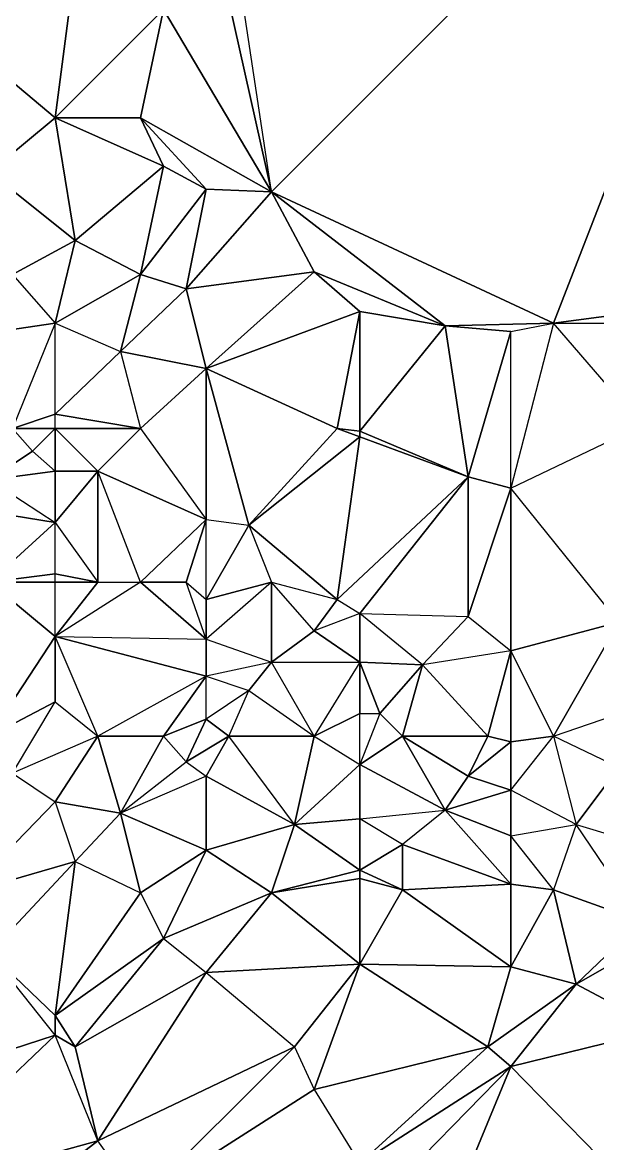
# Model space of a CAD drawing. Header units: metres. Extents: x 121.06818 to 121.07159, y 3.17836 to 3.18313.
# Drawn here: x 121.0701105 to 121.0703125, y 3.17925 to 3.1796435 of the extents above; entities that cross this region are included whole.
import ezdxf

# ---------------------------------------------------------------- set-up
doc = ezdxf.new("R2010")
doc.units = ezdxf.units.M

msp = doc.modelspace()

# ---------------------------------------------------------------- linework, layer by layer
at = {"layer": 'DELAUNEY3874', "color": 252}
msp.add_3dface([(121.070068, 3.179198, 0.01026), (121.070152, 3.17923, 0.01027), (121.070137, 3.179251, 0.01027)], dxfattribs=at)
at = {"layer": 'DELAUNEY3922', "color": 252}
msp.add_3dface([(121.070236, 3.17923, 0.01028), (121.070251, 3.179202, 0.01028), (121.070282, 3.179277, 0.01029)], dxfattribs=at)
at = {"layer": 'DELAUNEY3950', "color": 252}
msp.add_3dface([(121.070061, 3.17923, 0.01026), (121.070068, 3.179198, 0.01026), (121.070137, 3.179251, 0.01027)], dxfattribs=at)
at = {"layer": 'DELAUNEY4010', "color": 252}
msp.add_3dface([(121.070152, 3.17923, 0.01027), (121.070137, 3.179251, 0.01027), (121.070206, 3.179284, 0.01028)], dxfattribs=at)
at = {"layer": 'DELAUNEY4032', "color": 252}
msp.add_3dface([(121.070229, 3.179243, 0.01028), (121.070236, 3.17923, 0.01028), (121.070282, 3.179277, 0.01029)], dxfattribs=at)
at = {"layer": 'DELAUNEY4070', "color": 252}
msp.add_3dface([(121.070061, 3.17923, 0.01026), (121.070137, 3.179251, 0.01027), (121.070122, 3.179288, 0.01027)], dxfattribs=at)
at = {"layer": 'DELAUNEY4071', "color": 252}
msp.add_3dface([(121.070229, 3.179243, 0.01028), (121.070152, 3.17923, 0.01027), (121.070213, 3.179269, 0.01028)], dxfattribs=at)
at = {"layer": 'DELAUNEY4088', "color": 252}
msp.add_3dface([(121.070251, 3.179202, 0.01028), (121.070328, 3.17923, 0.01029), (121.070282, 3.179277, 0.01029)], dxfattribs=at)
at = {"layer": 'DELAUNEY4133', "color": 252}
msp.add_3dface([(121.070045, 3.179263, 0.01026), (121.070061, 3.17923, 0.01026), (121.070122, 3.179288, 0.01027)], dxfattribs=at)
at = {"layer": 'DELAUNEY4134', "color": 252}
msp.add_3dface([(121.070282, 3.179277, 0.01029), (121.070328, 3.17923, 0.01029), (121.070335, 3.17929, 0.0103)], dxfattribs=at)
at = {"layer": 'DELAUNEY4158', "color": 252}
msp.add_3dface([(121.070213, 3.179269, 0.01028), (121.070152, 3.17923, 0.01027), (121.070206, 3.179284, 0.01028)], dxfattribs=at)
at = {"layer": 'DELAUNEY4159', "color": 252}
msp.add_3dface([(121.070213, 3.179269, 0.01028), (121.070229, 3.179243, 0.01028), (121.070274, 3.179284, 0.01029)], dxfattribs=at)
at = {"layer": 'DELAUNEY4233', "color": 252}
msp.add_3dface([(121.070229, 3.179243, 0.01028), (121.070282, 3.179277, 0.01029), (121.070274, 3.179284, 0.01029)], dxfattribs=at)
at = {"layer": 'DELAUNEY4253', "color": 252}
msp.add_3dface([(121.070137, 3.179251, 0.01027), (121.070122, 3.179288, 0.01027), (121.070129, 3.179284, 0.01027)], dxfattribs=at)
at = {"layer": 'DELAUNEY4282', "color": 252}
msp.add_3dface([(121.070206, 3.179284, 0.01028), (121.070213, 3.179269, 0.01028), (121.070229, 3.179313, 0.01029)], dxfattribs=at)
at = {"layer": 'DELAUNEY4283', "color": 252}
msp.add_3dface([(121.070274, 3.179284, 0.01029), (121.070282, 3.179277, 0.01029), (121.070305, 3.179306, 0.0103)], dxfattribs=at)
at = {"layer": 'DELAUNEY4297', "color": 252}
msp.add_3dface([(121.070137, 3.179251, 0.01027), (121.070129, 3.179284, 0.01027), (121.070175, 3.17931, 0.01028)], dxfattribs=at)
at = {"layer": 'DELAUNEY4298', "color": 252}
msp.add_3dface([(121.070206, 3.179284, 0.01028), (121.070137, 3.179251, 0.01027), (121.070175, 3.17931, 0.01028)], dxfattribs=at)
at = {"layer": 'DELAUNEY4299', "color": 252}
msp.add_3dface([(121.070282, 3.179277, 0.01029), (121.070335, 3.17929, 0.0103), (121.070305, 3.179306, 0.0103)], dxfattribs=at)
at = {"layer": 'DELAUNEY4316', "color": 252}
msp.add_3dface([(121.070045, 3.179263, 0.01026), (121.070122, 3.179288, 0.01027), (121.070099, 3.179317, 0.01027)], dxfattribs=at)
at = {"layer": 'DELAUNEY4317', "color": 252}
msp.add_3dface([(121.070129, 3.179284, 0.01027), (121.070122, 3.179288, 0.01027), (121.070122, 3.179295, 0.01027)], dxfattribs=at)
at = {"layer": 'DELAUNEY4366', "color": 252}
msp.add_3dface([(121.070175, 3.17931, 0.01028), (121.070206, 3.179284, 0.01028), (121.070229, 3.179313, 0.01029)], dxfattribs=at)
at = {"layer": 'DELAUNEY4367', "color": 252}
msp.add_3dface([(121.070213, 3.179269, 0.01028), (121.070274, 3.179284, 0.01029), (121.070229, 3.179313, 0.01029)], dxfattribs=at)
at = {"layer": 'DELAUNEY4389', "color": 252}
msp.add_3dface([(121.070175, 3.17931, 0.01028), (121.070129, 3.179284, 0.01027), (121.07016, 3.179322, 0.01028)], dxfattribs=at)
at = {"layer": 'DELAUNEY4407', "color": 252}
msp.add_3dface([(121.070305, 3.179306, 0.0103), (121.070335, 3.17929, 0.0103), (121.070335, 3.179323, 0.01031)], dxfattribs=at)
at = {"layer": 'DELAUNEY4425', "color": 252}
msp.add_3dface([(121.070122, 3.179288, 0.01027), (121.070099, 3.179317, 0.01027), (121.070122, 3.179295, 0.01027)], dxfattribs=at)
at = {"layer": 'DELAUNEY4462', "color": 252}
msp.add_3dface([(121.070229, 3.179313, 0.01029), (121.070274, 3.179284, 0.01029), (121.070282, 3.179312, 0.0103)], dxfattribs=at)
at = {"layer": 'DELAUNEY4493', "color": 252}
msp.add_3dface([(121.070129, 3.179284, 0.01027), (121.070122, 3.179295, 0.01027), (121.07016, 3.179322, 0.01028)], dxfattribs=at)
at = {"layer": 'DELAUNEY4501', "color": 252}
msp.add_3dface([(121.070122, 3.179295, 0.01027), (121.070099, 3.179317, 0.01027), (121.070129, 3.179349, 0.01028)], dxfattribs=at)
at = {"layer": 'DELAUNEY4502', "color": 252}
msp.add_3dface([(121.070274, 3.179284, 0.01029), (121.070305, 3.179306, 0.0103), (121.070282, 3.179312, 0.0103)], dxfattribs=at)
at = {"layer": 'DELAUNEY4531', "color": 252}
msp.add_3dface([(121.07016, 3.179322, 0.01028), (121.070175, 3.17931, 0.01028), (121.070198, 3.179338, 0.01029)], dxfattribs=at)
at = {"layer": 'DELAUNEY4532', "color": 252}
msp.add_3dface([(121.070282, 3.179312, 0.0103), (121.070305, 3.179306, 0.0103), (121.070297, 3.179339, 0.01031)], dxfattribs=at)
at = {"layer": 'DELAUNEY4549', "color": 252}
msp.add_3dface([(121.07016, 3.179322, 0.01028), (121.070122, 3.179295, 0.01027), (121.070152, 3.179338, 0.01028)], dxfattribs=at)
at = {"layer": 'DELAUNEY4550', "color": 252}
msp.add_3dface([(121.070229, 3.179313, 0.01029), (121.070282, 3.179312, 0.0103), (121.070244, 3.179339, 0.0103)], dxfattribs=at)
at = {"layer": 'DELAUNEY4585', "color": 252}
msp.add_3dface([(121.070305, 3.179306, 0.0103), (121.070335, 3.179323, 0.01031), (121.070328, 3.179328, 0.01031)], dxfattribs=at)
at = {"layer": 'DELAUNEY4605', "color": 252}
msp.add_3dface([(121.070175, 3.17931, 0.01028), (121.070229, 3.179313, 0.01029), (121.070198, 3.179338, 0.01029)], dxfattribs=at)
at = {"layer": 'DELAUNEY4606', "color": 252}
msp.add_3dface([(121.070305, 3.179306, 0.0103), (121.070328, 3.179328, 0.01031), (121.070297, 3.179339, 0.01031)], dxfattribs=at)
at = {"layer": 'DELAUNEY4622', "color": 252}
msp.add_3dface([(121.070198, 3.179338, 0.01029), (121.070229, 3.179313, 0.01029), (121.070229, 3.179343, 0.0103)], dxfattribs=at)
at = {"layer": 'DELAUNEY4630', "color": 252}
msp.add_3dface([(121.070229, 3.179313, 0.01029), (121.070244, 3.179339, 0.0103), (121.070229, 3.179343, 0.0103)], dxfattribs=at)
at = {"layer": 'DELAUNEY4631', "color": 252}
msp.add_3dface([(121.070244, 3.179339, 0.0103), (121.070282, 3.179312, 0.0103), (121.070282, 3.179341, 0.01031)], dxfattribs=at)
at = {"layer": 'DELAUNEY4650', "color": 252}
msp.add_3dface([(121.070099, 3.179317, 0.01027), (121.070091, 3.179338, 0.01027), (121.070129, 3.179349, 0.01028)], dxfattribs=at)
at = {"layer": 'DELAUNEY4670', "color": 252}
msp.add_3dface([(121.070152, 3.179338, 0.01028), (121.070122, 3.179295, 0.01027), (121.070129, 3.179349, 0.01028)], dxfattribs=at)
at = {"layer": 'DELAUNEY4671', "color": 252}
msp.add_3dface([(121.070152, 3.179338, 0.01028), (121.07016, 3.179322, 0.01028), (121.070175, 3.179353, 0.01029)], dxfattribs=at)
at = {"layer": 'DELAUNEY4693', "color": 252}
msp.add_3dface([(121.070282, 3.179312, 0.0103), (121.070297, 3.179339, 0.01031), (121.070282, 3.179341, 0.01031)], dxfattribs=at)
at = {"layer": 'DELAUNEY4710', "color": 252}
msp.add_3dface([(121.070129, 3.179349, 0.01028), (121.070152, 3.179338, 0.01028), (121.070145, 3.179366, 0.01029)], dxfattribs=at)
at = {"layer": 'DELAUNEY4711', "color": 252}
msp.add_3dface([(121.070297, 3.179339, 0.01031), (121.070328, 3.179328, 0.01031), (121.070305, 3.179362, 0.01032)], dxfattribs=at)
at = {"layer": 'DELAUNEY4732', "color": 252}
msp.add_3dface([(121.07016, 3.179322, 0.01028), (121.070198, 3.179338, 0.01029), (121.070175, 3.179353, 0.01029)], dxfattribs=at)
at = {"layer": 'DELAUNEY4733', "color": 252}
msp.add_3dface([(121.070198, 3.179338, 0.01029), (121.070229, 3.179343, 0.0103), (121.070229, 3.179346, 0.0103)], dxfattribs=at)
at = {"layer": 'DELAUNEY4734', "color": 252}
msp.add_3dface([(121.070229, 3.179343, 0.0103), (121.070244, 3.179339, 0.0103), (121.070229, 3.179346, 0.0103)], dxfattribs=at)
at = {"layer": 'DELAUNEY4735', "color": 252}
msp.add_3dface([(121.070244, 3.179339, 0.0103), (121.070282, 3.179341, 0.01031), (121.070244, 3.179355, 0.01031)], dxfattribs=at)
at = {"layer": 'DELAUNEY4736', "color": 252}
msp.add_3dface([(121.070282, 3.179341, 0.01031), (121.070297, 3.179339, 0.01031), (121.070282, 3.179358, 0.01032)], dxfattribs=at)
at = {"layer": 'DELAUNEY4764', "color": 252}
msp.add_3dface([(121.070175, 3.179353, 0.01029), (121.070198, 3.179338, 0.01029), (121.070206, 3.179362, 0.0103)], dxfattribs=at)
at = {"layer": 'DELAUNEY4775', "color": 252}
msp.add_3dface([(121.070129, 3.179349, 0.01028), (121.070091, 3.179338, 0.01027), (121.070122, 3.17937, 0.01028)], dxfattribs=at)
at = {"layer": 'DELAUNEY4791', "color": 252}
msp.add_3dface([(121.070152, 3.179338, 0.01028), (121.070175, 3.179353, 0.01029), (121.070145, 3.179366, 0.01029)], dxfattribs=at)
at = {"layer": 'DELAUNEY4792', "color": 252}
msp.add_3dface([(121.070335, 3.179353, 0.01032), (121.070328, 3.179328, 0.01031), (121.070305, 3.179362, 0.01032)], dxfattribs=at)
at = {"layer": 'DELAUNEY4819', "color": 252}
msp.add_3dface([(121.070198, 3.179338, 0.01029), (121.070229, 3.179346, 0.0103), (121.070206, 3.179362, 0.0103)], dxfattribs=at)
at = {"layer": 'DELAUNEY4835', "color": 252}
msp.add_3dface([(121.070229, 3.179346, 0.0103), (121.070244, 3.179339, 0.0103), (121.070244, 3.179355, 0.01031)], dxfattribs=at)
at = {"layer": 'DELAUNEY4836', "color": 252}
msp.add_3dface([(121.070229, 3.179346, 0.0103), (121.070244, 3.179355, 0.01031), (121.070229, 3.179364, 0.01031)], dxfattribs=at)
at = {"layer": 'DELAUNEY4837', "color": 252}
msp.add_3dface([(121.070305, 3.179362, 0.01032), (121.070297, 3.179339, 0.01031), (121.070282, 3.179358, 0.01032)], dxfattribs=at)
at = {"layer": 'DELAUNEY4845', "color": 252}
msp.add_3dface([(121.070206, 3.179362, 0.0103), (121.070229, 3.179346, 0.0103), (121.070229, 3.179364, 0.01031)], dxfattribs=at)
at = {"layer": 'DELAUNEY4846', "color": 252}
msp.add_3dface([(121.070259, 3.179367, 0.01032), (121.070244, 3.179355, 0.01031), (121.070282, 3.179341, 0.01031)], dxfattribs=at)
at = {"layer": 'DELAUNEY4847', "color": 252}
msp.add_3dface([(121.070259, 3.179367, 0.01032), (121.070244, 3.179355, 0.01031), (121.070229, 3.179364, 0.01031)], dxfattribs=at)
at = {"layer": 'DELAUNEY4848', "color": 252}
msp.add_3dface([(121.070259, 3.179367, 0.01032), (121.070282, 3.179341, 0.01031), (121.070282, 3.179358, 0.01032)], dxfattribs=at)
at = {"layer": 'DELAUNEY4849', "color": 252}
msp.add_3dface([(121.070305, 3.179362, 0.01032), (121.070335, 3.179353, 0.01032), (121.07032, 3.179382, 0.01033)], dxfattribs=at)
at = {"layer": 'DELAUNEY4863', "color": 252}
msp.add_3dface([(121.070129, 3.179349, 0.01028), (121.070145, 3.179366, 0.01029), (121.070122, 3.17937, 0.01028)], dxfattribs=at)
at = {"layer": 'DELAUNEY4864', "color": 252}
msp.add_3dface([(121.070259, 3.179367, 0.01032), (121.070282, 3.179358, 0.01032), (121.070282, 3.179374, 0.01033)], dxfattribs=at)
at = {"layer": 'DELAUNEY4876', "color": 252}
msp.add_3dface([(121.070122, 3.17937, 0.01028), (121.070091, 3.179338, 0.01027), (121.070107, 3.17938, 0.01028)], dxfattribs=at)
at = {"layer": 'DELAUNEY4877', "color": 252}
msp.add_3dface([(121.070175, 3.179353, 0.01029), (121.070206, 3.179362, 0.0103), (121.070175, 3.179379, 0.0103)], dxfattribs=at)
at = {"layer": 'DELAUNEY4878', "color": 252}
msp.add_3dface([(121.070282, 3.179358, 0.01032), (121.070305, 3.179362, 0.01032), (121.070282, 3.179374, 0.01033)], dxfattribs=at)
at = {"layer": 'DELAUNEY4893', "color": 252}
msp.add_3dface([(121.070206, 3.179362, 0.0103), (121.070229, 3.179364, 0.01031), (121.070229, 3.179383, 0.01032)], dxfattribs=at)
at = {"layer": 'DELAUNEY4902', "color": 252}
msp.add_3dface([(121.070107, 3.17938, 0.01028), (121.070122, 3.17937, 0.01028), (121.070137, 3.179393, 0.01029)], dxfattribs=at)
at = {"layer": 'DELAUNEY4903', "color": 252}
msp.add_3dface([(121.070145, 3.179366, 0.01029), (121.070175, 3.179353, 0.01029), (121.070175, 3.179379, 0.0103)], dxfattribs=at)
at = {"layer": 'DELAUNEY4931', "color": 252}
msp.add_3dface([(121.070122, 3.17937, 0.01028), (121.070145, 3.179366, 0.01029), (121.070137, 3.179393, 0.01029)], dxfattribs=at)
at = {"layer": 'DELAUNEY4943', "color": 252}
msp.add_3dface([(121.070259, 3.179367, 0.01032), (121.070282, 3.179374, 0.01033), (121.070267, 3.179379, 0.01033)], dxfattribs=at)
at = {"layer": 'DELAUNEY4944', "color": 252}
msp.add_3dface([(121.070305, 3.179362, 0.01032), (121.07032, 3.179382, 0.01033), (121.070297, 3.179393, 0.01034)], dxfattribs=at)
at = {"layer": 'DELAUNEY4957', "color": 252}
msp.add_3dface([(121.070145, 3.179366, 0.01029), (121.070168, 3.179384, 0.0103), (121.070175, 3.179379, 0.0103)], dxfattribs=at)
at = {"layer": 'DELAUNEY4958', "color": 252}
msp.add_3dface([(121.070145, 3.179366, 0.01029), (121.070168, 3.179384, 0.0103), (121.07016, 3.179393, 0.0103)], dxfattribs=at)
at = {"layer": 'DELAUNEY4959', "color": 252}
msp.add_3dface([(121.070175, 3.179379, 0.0103), (121.070206, 3.179362, 0.0103), (121.070183, 3.179393, 0.01031)], dxfattribs=at)
at = {"layer": 'DELAUNEY4960', "color": 252}
msp.add_3dface([(121.070259, 3.179367, 0.01032), (121.070267, 3.179379, 0.01033), (121.070244, 3.179393, 0.01033)], dxfattribs=at)
at = {"layer": 'DELAUNEY4961', "color": 252}
msp.add_3dface([(121.070305, 3.179362, 0.01032), (121.070282, 3.179374, 0.01033), (121.070297, 3.179393, 0.01034)], dxfattribs=at)
at = {"layer": 'DELAUNEY4980', "color": 252}
msp.add_3dface([(121.070168, 3.179384, 0.0103), (121.070175, 3.179379, 0.0103), (121.070183, 3.179393, 0.01031)], dxfattribs=at)
at = {"layer": 'DELAUNEY4981', "color": 252}
msp.add_3dface([(121.070267, 3.179379, 0.01033), (121.070282, 3.179374, 0.01033), (121.070282, 3.179391, 0.01034)], dxfattribs=at)
at = {"layer": 'DELAUNEY4992', "color": 252}
msp.add_3dface([(121.070229, 3.179383, 0.01032), (121.070206, 3.179362, 0.0103), (121.070213, 3.179393, 0.01032)], dxfattribs=at)
at = {"layer": 'DELAUNEY4993', "color": 252}
msp.add_3dface([(121.070229, 3.179383, 0.01032), (121.070229, 3.179364, 0.01031), (121.070259, 3.179367, 0.01032)], dxfattribs=at)
at = {"layer": 'DELAUNEY5006', "color": 252}
msp.add_3dface([(121.070229, 3.179383, 0.01032), (121.070259, 3.179367, 0.01032), (121.070244, 3.179393, 0.01033)], dxfattribs=at)
at = {"layer": 'DELAUNEY5021', "color": 252}
msp.add_3dface([(121.070099, 3.179393, 0.01028), (121.070107, 3.17938, 0.01028), (121.070122, 3.179405, 0.01029)], dxfattribs=at)
at = {"layer": 'DELAUNEY5022', "color": 252}
msp.add_3dface([(121.070137, 3.179393, 0.01029), (121.070145, 3.179366, 0.01029), (121.07016, 3.179393, 0.0103)], dxfattribs=at)
at = {"layer": 'DELAUNEY5023', "color": 252}
msp.add_3dface([(121.070206, 3.179362, 0.0103), (121.070183, 3.179393, 0.01031), (121.070213, 3.179393, 0.01032)], dxfattribs=at)
at = {"layer": 'DELAUNEY5024', "color": 252}
msp.add_3dface([(121.070213, 3.179393, 0.01032), (121.070229, 3.179383, 0.01032), (121.070229, 3.179401, 0.01033)], dxfattribs=at)
at = {"layer": 'DELAUNEY5025', "color": 252}
msp.add_3dface([(121.070229, 3.179383, 0.01032), (121.070244, 3.179393, 0.01033), (121.070236, 3.179401, 0.01033)], dxfattribs=at)
at = {"layer": 'DELAUNEY5026', "color": 252}
msp.add_3dface([(121.070282, 3.179374, 0.01033), (121.070297, 3.179393, 0.01034), (121.070282, 3.179391, 0.01034)], dxfattribs=at)
at = {"layer": 'DELAUNEY5041', "color": 252}
msp.add_3dface([(121.07032, 3.179382, 0.01033), (121.070297, 3.179393, 0.01034), (121.070335, 3.179406, 0.01034)], dxfattribs=at)
at = {"layer": 'DELAUNEY5054', "color": 252}
msp.add_3dface([(121.07016, 3.179393, 0.0103), (121.070168, 3.179384, 0.0103), (121.070175, 3.179399, 0.01031)], dxfattribs=at)
at = {"layer": 'DELAUNEY5055', "color": 252}
msp.add_3dface([(121.070213, 3.179393, 0.01032), (121.070183, 3.179393, 0.01031), (121.07019, 3.179409, 0.01032)], dxfattribs=at)
at = {"layer": 'DELAUNEY5056', "color": 252}
msp.add_3dface([(121.070244, 3.179393, 0.01033), (121.070267, 3.179379, 0.01033), (121.070274, 3.179393, 0.01034)], dxfattribs=at)
at = {"layer": 'DELAUNEY5057', "color": 252}
msp.add_3dface([(121.070267, 3.179379, 0.01033), (121.070282, 3.179391, 0.01034), (121.070274, 3.179393, 0.01034)], dxfattribs=at)
at = {"layer": 'DELAUNEY5072', "color": 252}
msp.add_3dface([(121.070137, 3.179393, 0.01029), (121.07016, 3.179393, 0.0103), (121.070175, 3.179414, 0.01032)], dxfattribs=at)
at = {"layer": 'DELAUNEY5073', "color": 252}
msp.add_3dface([(121.070282, 3.179391, 0.01034), (121.070297, 3.179393, 0.01034), (121.070282, 3.179423, 0.01035)], dxfattribs=at)
at = {"layer": 'DELAUNEY5087', "color": 252}
msp.add_3dface([(121.070274, 3.179393, 0.01034), (121.070282, 3.179391, 0.01034), (121.070282, 3.179423, 0.01035)], dxfattribs=at)
at = {"layer": 'DELAUNEY5098', "color": 252}
msp.add_3dface([(121.070107, 3.17938, 0.01028), (121.070122, 3.179405, 0.01029), (121.070137, 3.179393, 0.01029)], dxfattribs=at)
at = {"layer": 'DELAUNEY5099', "color": 252}
msp.add_3dface([(121.070168, 3.179384, 0.0103), (121.070183, 3.179393, 0.01031), (121.070175, 3.179399, 0.01031)], dxfattribs=at)
at = {"layer": 'DELAUNEY5115', "color": 252}
msp.add_3dface([(121.070122, 3.179405, 0.01029), (121.070137, 3.179393, 0.01029), (121.070122, 3.179428, 0.0103)], dxfattribs=at)
at = {"layer": 'DELAUNEY5116', "color": 252}
msp.add_3dface([(121.070175, 3.179399, 0.01031), (121.070183, 3.179393, 0.01031), (121.07019, 3.179409, 0.01032)], dxfattribs=at)
at = {"layer": 'DELAUNEY5117', "color": 252}
msp.add_3dface([(121.070213, 3.179393, 0.01032), (121.070229, 3.179401, 0.01033), (121.070229, 3.179419, 0.01034)], dxfattribs=at)
at = {"layer": 'DELAUNEY5118', "color": 252}
msp.add_3dface([(121.070229, 3.179383, 0.01032), (121.070229, 3.179401, 0.01033), (121.070236, 3.179401, 0.01033)], dxfattribs=at)
at = {"layer": 'DELAUNEY5137', "color": 252}
msp.add_3dface([(121.070099, 3.179393, 0.01028), (121.070122, 3.179405, 0.01029), (121.070122, 3.179428, 0.0103)], dxfattribs=at)
at = {"layer": 'DELAUNEY5138', "color": 252}
msp.add_3dface([(121.07016, 3.179393, 0.0103), (121.070175, 3.179399, 0.01031), (121.070175, 3.179414, 0.01032)], dxfattribs=at)
at = {"layer": 'DELAUNEY5139', "color": 252}
msp.add_3dface([(121.070229, 3.179401, 0.01033), (121.070236, 3.179401, 0.01033), (121.070229, 3.179419, 0.01034)], dxfattribs=at)
at = {"layer": 'DELAUNEY5140', "color": 252}
msp.add_3dface([(121.070236, 3.179401, 0.01033), (121.070244, 3.179393, 0.01033), (121.070251, 3.179418, 0.01034)], dxfattribs=at)
at = {"layer": 'DELAUNEY5141', "color": 252}
msp.add_3dface([(121.070244, 3.179393, 0.01033), (121.070274, 3.179393, 0.01034), (121.070251, 3.179418, 0.01034)], dxfattribs=at)
at = {"layer": 'DELAUNEY5159', "color": 252}
msp.add_3dface([(121.07019, 3.179409, 0.01032), (121.070213, 3.179393, 0.01032), (121.070198, 3.179419, 0.01033)], dxfattribs=at)
at = {"layer": 'DELAUNEY5179', "color": 252}
msp.add_3dface([(121.070297, 3.179393, 0.01034), (121.070335, 3.179406, 0.01034), (121.07032, 3.179433, 0.01035)], dxfattribs=at)
at = {"layer": 'DELAUNEY5192', "color": 252}
msp.add_3dface([(121.07019, 3.179409, 0.01032), (121.070175, 3.179399, 0.01031), (121.070175, 3.179414, 0.01032)], dxfattribs=at)
at = {"layer": 'DELAUNEY5193', "color": 252}
msp.add_3dface([(121.070251, 3.179418, 0.01034), (121.070274, 3.179393, 0.01034), (121.070282, 3.179423, 0.01035)], dxfattribs=at)
at = {"layer": 'DELAUNEY5207', "color": 252}
msp.add_3dface([(121.07019, 3.179409, 0.01032), (121.070198, 3.179419, 0.01033), (121.070175, 3.179414, 0.01032)], dxfattribs=at)
at = {"layer": 'DELAUNEY5208', "color": 252}
msp.add_3dface([(121.070213, 3.179393, 0.01032), (121.070198, 3.179419, 0.01033), (121.070229, 3.179419, 0.01034)], dxfattribs=at)
at = {"layer": 'DELAUNEY5209', "color": 252}
msp.add_3dface([(121.070236, 3.179401, 0.01033), (121.070251, 3.179418, 0.01034), (121.070229, 3.179419, 0.01034)], dxfattribs=at)
at = {"layer": 'DELAUNEY5220', "color": 252}
msp.add_3dface([(121.070282, 3.179423, 0.01035), (121.070297, 3.179393, 0.01034), (121.07032, 3.179433, 0.01035)], dxfattribs=at)
at = {"layer": 'DELAUNEY5237', "color": 252}
msp.add_3dface([(121.070282, 3.179423, 0.01035), (121.070251, 3.179418, 0.01034), (121.070267, 3.179435, 0.01035)], dxfattribs=at)
at = {"layer": 'DELAUNEY5247', "color": 252}
msp.add_3dface([(121.070198, 3.179419, 0.01033), (121.070229, 3.179419, 0.01034), (121.070213, 3.17943, 0.01034)], dxfattribs=at)
at = {"layer": 'DELAUNEY5261', "color": 252}
msp.add_3dface([(121.070175, 3.179414, 0.01032), (121.070137, 3.179393, 0.01029), (121.070122, 3.179428, 0.0103)], dxfattribs=at)
at = {"layer": 'DELAUNEY5262', "color": 252}
msp.add_3dface([(121.070198, 3.179419, 0.01033), (121.070213, 3.17943, 0.01034), (121.070198, 3.179447, 0.01035)], dxfattribs=at)
at = {"layer": 'DELAUNEY5263', "color": 252}
msp.add_3dface([(121.070213, 3.17943, 0.01034), (121.070229, 3.179419, 0.01034), (121.070229, 3.179436, 0.01035)], dxfattribs=at)
at = {"layer": 'DELAUNEY5264', "color": 252}
msp.add_3dface([(121.070229, 3.179419, 0.01034), (121.070251, 3.179418, 0.01034), (121.070229, 3.179436, 0.01035)], dxfattribs=at)
at = {"layer": 'DELAUNEY5274', "color": 252}
msp.add_3dface([(121.070099, 3.179393, 0.01028), (121.070122, 3.179428, 0.0103), (121.070099, 3.179447, 0.0103)], dxfattribs=at)
at = {"layer": 'DELAUNEY5275', "color": 252}
msp.add_3dface([(121.070282, 3.179423, 0.01035), (121.07032, 3.179433, 0.01035), (121.070282, 3.17948, 0.01036)], dxfattribs=at)
at = {"layer": 'DELAUNEY5290', "color": 252}
msp.add_3dface([(121.070152, 3.179447, 0.01033), (121.070122, 3.179428, 0.0103), (121.070175, 3.179427, 0.01033)], dxfattribs=at)
at = {"layer": 'DELAUNEY5291', "color": 252}
msp.add_3dface([(121.070152, 3.179447, 0.01033), (121.070122, 3.179428, 0.0103), (121.070137, 3.179447, 0.01032)], dxfattribs=at)
at = {"layer": 'DELAUNEY5292', "color": 252}
msp.add_3dface([(121.070175, 3.179414, 0.01032), (121.070122, 3.179428, 0.0103), (121.070175, 3.179427, 0.01033)], dxfattribs=at)
at = {"layer": 'DELAUNEY5293', "color": 252}
msp.add_3dface([(121.070175, 3.179414, 0.01032), (121.070175, 3.179427, 0.01033), (121.070198, 3.179419, 0.01033)], dxfattribs=at)
at = {"layer": 'DELAUNEY5294', "color": 252}
msp.add_3dface([(121.070267, 3.179435, 0.01035), (121.070251, 3.179418, 0.01034), (121.070229, 3.179436, 0.01035)], dxfattribs=at)
at = {"layer": 'DELAUNEY5295', "color": 252}
msp.add_3dface([(121.070267, 3.179435, 0.01035), (121.070282, 3.179423, 0.01035), (121.070282, 3.17948, 0.01036)], dxfattribs=at)
at = {"layer": 'DELAUNEY5308', "color": 252}
msp.add_3dface([(121.070099, 3.179447, 0.0103), (121.070122, 3.179428, 0.0103), (121.070122, 3.179447, 0.01031)], dxfattribs=at)
at = {"layer": 'DELAUNEY5309', "color": 252}
msp.add_3dface([(121.070152, 3.179447, 0.01033), (121.070175, 3.179427, 0.01033), (121.070168, 3.179447, 0.01034)], dxfattribs=at)
at = {"layer": 'DELAUNEY5310', "color": 252}
msp.add_3dface([(121.070175, 3.179427, 0.01033), (121.070198, 3.179419, 0.01033), (121.070198, 3.179447, 0.01035)], dxfattribs=at)
at = {"layer": 'DELAUNEY5353', "color": 252}
msp.add_3dface([(121.070137, 3.179447, 0.01032), (121.070122, 3.179428, 0.0103), (121.070122, 3.179447, 0.01031)], dxfattribs=at)
at = {"layer": 'DELAUNEY5354', "color": 252}
msp.add_3dface([(121.070229, 3.179436, 0.01035), (121.070213, 3.17943, 0.01034), (121.070221, 3.179441, 0.01035)], dxfattribs=at)
at = {"layer": 'DELAUNEY5366', "color": 252}
msp.add_3dface([(121.070137, 3.179447, 0.01032), (121.070152, 3.179447, 0.01033), (121.070137, 3.179486, 0.01034)], dxfattribs=at)
at = {"layer": 'DELAUNEY5392', "color": 252}
msp.add_3dface([(121.070152, 3.179447, 0.01033), (121.070168, 3.179447, 0.01034), (121.070175, 3.179469, 0.01035)], dxfattribs=at)
at = {"layer": 'DELAUNEY5393', "color": 252}
msp.add_3dface([(121.070175, 3.179427, 0.01033), (121.070168, 3.179447, 0.01034), (121.070175, 3.179441, 0.01034)], dxfattribs=at)
at = {"layer": 'DELAUNEY5394', "color": 252}
msp.add_3dface([(121.070221, 3.179441, 0.01035), (121.070213, 3.17943, 0.01034), (121.070198, 3.179447, 0.01035)], dxfattribs=at)
at = {"layer": 'DELAUNEY5407', "color": 252}
msp.add_3dface([(121.070175, 3.179427, 0.01033), (121.070175, 3.179441, 0.01034), (121.070198, 3.179447, 0.01035)], dxfattribs=at)
at = {"layer": 'DELAUNEY5408', "color": 252}
msp.add_3dface([(121.070221, 3.179441, 0.01035), (121.070229, 3.179436, 0.01035), (121.070267, 3.179484, 0.01036)], dxfattribs=at)
at = {"layer": 'DELAUNEY5417', "color": 252}
msp.add_3dface([(121.070099, 3.179447, 0.0103), (121.070122, 3.179447, 0.01031), (121.070122, 3.17945, 0.01031)], dxfattribs=at)
at = {"layer": 'DELAUNEY5418', "color": 252}
msp.add_3dface([(121.070168, 3.179447, 0.01034), (121.070175, 3.179441, 0.01034), (121.070175, 3.179469, 0.01035)], dxfattribs=at)
at = {"layer": 'DELAUNEY5419', "color": 252}
msp.add_3dface([(121.070198, 3.179447, 0.01035), (121.070175, 3.179441, 0.01034), (121.07019, 3.179467, 0.01035)], dxfattribs=at)
at = {"layer": 'DELAUNEY5420', "color": 252}
msp.add_3dface([(121.070229, 3.179436, 0.01035), (121.070267, 3.179435, 0.01035), (121.070267, 3.179484, 0.01036)], dxfattribs=at)
at = {"layer": 'DELAUNEY5436', "color": 252}
msp.add_3dface([(121.070137, 3.179447, 0.01032), (121.070122, 3.179447, 0.01031), (121.070122, 3.17945, 0.01031)], dxfattribs=at)
at = {"layer": 'DELAUNEY5447', "color": 252}
msp.add_3dface([(121.070198, 3.179447, 0.01035), (121.070221, 3.179441, 0.01035), (121.07019, 3.179467, 0.01035)], dxfattribs=at)
at = {"layer": 'DELAUNEY5495', "color": 252}
msp.add_3dface([(121.070099, 3.179447, 0.0103), (121.070122, 3.17945, 0.01031), (121.070122, 3.179468, 0.01032)], dxfattribs=at)
at = {"layer": 'DELAUNEY5506', "color": 252}
msp.add_3dface([(121.070137, 3.179447, 0.01032), (121.070122, 3.17945, 0.01031), (121.070122, 3.179468, 0.01032)], dxfattribs=at)
at = {"layer": 'DELAUNEY5507', "color": 252}
msp.add_3dface([(121.070267, 3.179435, 0.01035), (121.070282, 3.17948, 0.01036), (121.070267, 3.179484, 0.01036)], dxfattribs=at)
at = {"layer": 'DELAUNEY5508', "color": 252}
msp.add_3dface([(121.07032, 3.179433, 0.01035), (121.070282, 3.17948, 0.01036), (121.070328, 3.179502, 0.01036)], dxfattribs=at)
at = {"layer": 'DELAUNEY5525', "color": 252}
msp.add_3dface([(121.07019, 3.179467, 0.01035), (121.070175, 3.179441, 0.01034), (121.070175, 3.179469, 0.01035)], dxfattribs=at)
at = {"layer": 'DELAUNEY5556', "color": 252}
msp.add_3dface([(121.070122, 3.179468, 0.01032), (121.070099, 3.179447, 0.0103), (121.070091, 3.179473, 0.01031)], dxfattribs=at)
at = {"layer": 'DELAUNEY5557', "color": 252}
msp.add_3dface([(121.070175, 3.179469, 0.01035), (121.07019, 3.179467, 0.01035), (121.070175, 3.179522, 0.01036)], dxfattribs=at)
at = {"layer": 'DELAUNEY5567', "color": 252}
msp.add_3dface([(121.070122, 3.179468, 0.01032), (121.070137, 3.179447, 0.01032), (121.070137, 3.179486, 0.01034)], dxfattribs=at)
at = {"layer": 'DELAUNEY5568', "color": 252}
msp.add_3dface([(121.070175, 3.179469, 0.01035), (121.070152, 3.179447, 0.01033), (121.070137, 3.179486, 0.01034)], dxfattribs=at)
at = {"layer": 'DELAUNEY5579', "color": 252}
msp.add_3dface([(121.070267, 3.179484, 0.01036), (121.070282, 3.17948, 0.01036), (121.070282, 3.179535, 0.01037)], dxfattribs=at)
at = {"layer": 'DELAUNEY5598', "color": 252}
msp.add_3dface([(121.070122, 3.179468, 0.01032), (121.070091, 3.179473, 0.01031), (121.070099, 3.179483, 0.01032)], dxfattribs=at)
at = {"layer": 'DELAUNEY5599', "color": 252}
msp.add_3dface([(121.07019, 3.179467, 0.01035), (121.070221, 3.179441, 0.01035), (121.070229, 3.179498, 0.01036)], dxfattribs=at)
at = {"layer": 'DELAUNEY5600', "color": 252}
msp.add_3dface([(121.070221, 3.179441, 0.01035), (121.070267, 3.179484, 0.01036), (121.070229, 3.179498, 0.01036)], dxfattribs=at)
at = {"layer": 'DELAUNEY5615', "color": 252}
msp.add_3dface([(121.070122, 3.179468, 0.01032), (121.070137, 3.179486, 0.01034), (121.070122, 3.179486, 0.01033)], dxfattribs=at)
at = {"layer": 'DELAUNEY5631', "color": 252}
msp.add_3dface([(121.07019, 3.179467, 0.01035), (121.070229, 3.179498, 0.01036), (121.070221, 3.179501, 0.01036)], dxfattribs=at)
at = {"layer": 'DELAUNEY5632', "color": 252}
msp.add_3dface([(121.070229, 3.179498, 0.01036), (121.070267, 3.179484, 0.01036), (121.070229, 3.1795, 0.01036)], dxfattribs=at)
at = {"layer": 'DELAUNEY5633', "color": 252}
msp.add_3dface([(121.070282, 3.17948, 0.01036), (121.070328, 3.179502, 0.01036), (121.070297, 3.179538, 0.01037)], dxfattribs=at)
at = {"layer": 'DELAUNEY5650', "color": 252}
msp.add_3dface([(121.070099, 3.179483, 0.01032), (121.070122, 3.179468, 0.01032), (121.070122, 3.179486, 0.01033)], dxfattribs=at)
at = {"layer": 'DELAUNEY5651', "color": 252}
msp.add_3dface([(121.070175, 3.179469, 0.01035), (121.070137, 3.179486, 0.01034), (121.070152, 3.179501, 0.01035)], dxfattribs=at)
at = {"layer": 'DELAUNEY5677', "color": 252}
msp.add_3dface([(121.070099, 3.179483, 0.01032), (121.070122, 3.179486, 0.01033), (121.070114, 3.179493, 0.01033)], dxfattribs=at)
at = {"layer": 'DELAUNEY5678', "color": 252}
msp.add_3dface([(121.07019, 3.179467, 0.01035), (121.070221, 3.179501, 0.01036), (121.070175, 3.179522, 0.01036)], dxfattribs=at)
at = {"layer": 'DELAUNEY5688', "color": 252}
msp.add_3dface([(121.070122, 3.179486, 0.01033), (121.070137, 3.179486, 0.01034), (121.070122, 3.179501, 0.01034)], dxfattribs=at)
at = {"layer": 'DELAUNEY5689', "color": 252}
msp.add_3dface([(121.070152, 3.179501, 0.01035), (121.070137, 3.179486, 0.01034), (121.070122, 3.179501, 0.01034)], dxfattribs=at)
at = {"layer": 'DELAUNEY5690', "color": 252}
msp.add_3dface([(121.070152, 3.179501, 0.01035), (121.070175, 3.179469, 0.01035), (121.070175, 3.179522, 0.01036)], dxfattribs=at)
at = {"layer": 'DELAUNEY5691', "color": 252}
msp.add_3dface([(121.070221, 3.179501, 0.01036), (121.070229, 3.179498, 0.01036), (121.070229, 3.1795, 0.01036)], dxfattribs=at)
at = {"layer": 'DELAUNEY5715', "color": 252}
msp.add_3dface([(121.070099, 3.179483, 0.01032), (121.070114, 3.179493, 0.01033), (121.070107, 3.179501, 0.01033)], dxfattribs=at)
at = {"layer": 'DELAUNEY5716', "color": 252}
msp.add_3dface([(121.070114, 3.179493, 0.01033), (121.070122, 3.179486, 0.01033), (121.070122, 3.179501, 0.01034)], dxfattribs=at)
at = {"layer": 'DELAUNEY5808', "color": 252}
msp.add_3dface([(121.070107, 3.179501, 0.01033), (121.070114, 3.179493, 0.01033), (121.070122, 3.179501, 0.01034)], dxfattribs=at)
at = {"layer": 'DELAUNEY5825', "color": 252}
msp.add_3dface([(121.070152, 3.179501, 0.01035), (121.070175, 3.179522, 0.01036), (121.070145, 3.179528, 0.01035)], dxfattribs=at)
at = {"layer": 'DELAUNEY5841', "color": 252}
msp.add_3dface([(121.070175, 3.179522, 0.01036), (121.070221, 3.179501, 0.01036), (121.070229, 3.179542, 0.01037)], dxfattribs=at)
at = {"layer": 'DELAUNEY5855', "color": 252}
msp.add_3dface([(121.070107, 3.179501, 0.01033), (121.070122, 3.179501, 0.01034), (121.070122, 3.179506, 0.01034)], dxfattribs=at)
at = {"layer": 'DELAUNEY5856', "color": 252}
msp.add_3dface([(121.070152, 3.179501, 0.01035), (121.070122, 3.179501, 0.01034), (121.070122, 3.179506, 0.01034)], dxfattribs=at)
at = {"layer": 'DELAUNEY5857', "color": 252}
msp.add_3dface([(121.070221, 3.179501, 0.01036), (121.070229, 3.1795, 0.01036), (121.070229, 3.179542, 0.01037)], dxfattribs=at)
at = {"layer": 'DELAUNEY5858', "color": 252}
msp.add_3dface([(121.070229, 3.1795, 0.01036), (121.070267, 3.179484, 0.01036), (121.070259, 3.179537, 0.01037)], dxfattribs=at)
at = {"layer": 'DELAUNEY5876', "color": 252}
msp.add_3dface([(121.070107, 3.179501, 0.01033), (121.070122, 3.179506, 0.01034), (121.070122, 3.179538, 0.01035)], dxfattribs=at)
at = {"layer": 'DELAUNEY5892', "color": 252}
msp.add_3dface([(121.070152, 3.179501, 0.01035), (121.070122, 3.179506, 0.01034), (121.070145, 3.179528, 0.01035)], dxfattribs=at)
at = {"layer": 'DELAUNEY5911', "color": 252}
msp.add_3dface([(121.070267, 3.179484, 0.01036), (121.070282, 3.179535, 0.01037), (121.070259, 3.179537, 0.01037)], dxfattribs=at)
at = {"layer": 'DELAUNEY5912', "color": 252}
msp.add_3dface([(121.070282, 3.17948, 0.01036), (121.070282, 3.179535, 0.01037), (121.070297, 3.179538, 0.01037)], dxfattribs=at)
at = {"layer": 'DELAUNEY5913', "color": 252}
msp.add_3dface([(121.070328, 3.179502, 0.01036), (121.070297, 3.179538, 0.01037), (121.070335, 3.179538, 0.01037)], dxfattribs=at)
at = {"layer": 'DELAUNEY5925', "color": 252}
msp.add_3dface([(121.070145, 3.179528, 0.01035), (121.070122, 3.179506, 0.01034), (121.070122, 3.179538, 0.01035)], dxfattribs=at)
at = {"layer": 'DELAUNEY5926', "color": 252}
msp.add_3dface([(121.070229, 3.1795, 0.01036), (121.070259, 3.179537, 0.01037), (121.070229, 3.179542, 0.01037)], dxfattribs=at)
at = {"layer": 'DELAUNEY5927', "color": 252}
msp.add_3dface([(121.070282, 3.179535, 0.01037), (121.070297, 3.179538, 0.01037), (121.070259, 3.179537, 0.01037)], dxfattribs=at)
at = {"layer": 'DELAUNEY5991', "color": 252}
msp.add_3dface([(121.070145, 3.179528, 0.01035), (121.070175, 3.179522, 0.01036), (121.070168, 3.17955, 0.01036)], dxfattribs=at)
at = {"layer": 'DELAUNEY6007', "color": 252}
msp.add_3dface([(121.070122, 3.179538, 0.01035), (121.070107, 3.179501, 0.01033), (121.070068, 3.17953, 0.01032)], dxfattribs=at)
at = {"layer": 'DELAUNEY6008', "color": 252}
msp.add_3dface([(121.070229, 3.179542, 0.01037), (121.070259, 3.179537, 0.01037), (121.070213, 3.179556, 0.01037)], dxfattribs=at)
at = {"layer": 'DELAUNEY6027', "color": 252}
msp.add_3dface([(121.070122, 3.179538, 0.01035), (121.070145, 3.179528, 0.01035), (121.070152, 3.179555, 0.01036)], dxfattribs=at)
at = {"layer": 'DELAUNEY6028', "color": 252}
msp.add_3dface([(121.070175, 3.179522, 0.01036), (121.070229, 3.179542, 0.01037), (121.070213, 3.179556, 0.01037)], dxfattribs=at)
at = {"layer": 'DELAUNEY6029', "color": 252}
msp.add_3dface([(121.070297, 3.179538, 0.01037), (121.070335, 3.179538, 0.01037), (121.070343, 3.179544, 0.01037)], dxfattribs=at)
at = {"layer": 'DELAUNEY6037', "color": 252}
msp.add_3dface([(121.070122, 3.179538, 0.01035), (121.070068, 3.17953, 0.01032), (121.070107, 3.179555, 0.01035)], dxfattribs=at)
at = {"layer": 'DELAUNEY6056', "color": 252}
msp.add_3dface([(121.070175, 3.179522, 0.01036), (121.070213, 3.179556, 0.01037), (121.070168, 3.17955, 0.01036)], dxfattribs=at)
at = {"layer": 'DELAUNEY6076', "color": 252}
msp.add_3dface([(121.070107, 3.179555, 0.01035), (121.070122, 3.179538, 0.01035), (121.070129, 3.179567, 0.01036)], dxfattribs=at)
at = {"layer": 'DELAUNEY6093', "color": 252}
msp.add_3dface([(121.070145, 3.179528, 0.01035), (121.070168, 3.17955, 0.01036), (121.070152, 3.179555, 0.01036)], dxfattribs=at)
at = {"layer": 'DELAUNEY6150', "color": 252}
msp.add_3dface([(121.070152, 3.179555, 0.01036), (121.070168, 3.17955, 0.01036), (121.070175, 3.179585, 0.01037)], dxfattribs=at)
at = {"layer": 'DELAUNEY6163', "color": 252}
msp.add_3dface([(121.070122, 3.179538, 0.01035), (121.070152, 3.179555, 0.01036), (121.070129, 3.179567, 0.01036)], dxfattribs=at)
at = {"layer": 'DELAUNEY6164', "color": 252}
msp.add_3dface([(121.070168, 3.17955, 0.01036), (121.070213, 3.179556, 0.01037), (121.070198, 3.179584, 0.01037)], dxfattribs=at)
at = {"layer": 'DELAUNEY6215', "color": 252}
msp.add_3dface([(121.070129, 3.179567, 0.01036), (121.070152, 3.179555, 0.01036), (121.07016, 3.179593, 0.01037)], dxfattribs=at)
at = {"layer": 'DELAUNEY6224', "color": 252}
msp.add_3dface([(121.070107, 3.179555, 0.01035), (121.070129, 3.179567, 0.01036), (121.070099, 3.179591, 0.01035)], dxfattribs=at)
at = {"layer": 'DELAUNEY6273', "color": 252}
msp.add_3dface([(121.070168, 3.17955, 0.01036), (121.070198, 3.179584, 0.01037), (121.070175, 3.179585, 0.01037)], dxfattribs=at)
at = {"layer": 'DELAUNEY6287', "color": 252}
msp.add_3dface([(121.070198, 3.179584, 0.01037), (121.070213, 3.179556, 0.01037), (121.070259, 3.179537, 0.01037)], dxfattribs=at)
at = {"layer": 'DELAUNEY6310', "color": 252}
msp.add_3dface([(121.070175, 3.179585, 0.01037), (121.070198, 3.179584, 0.01037), (121.070152, 3.17961, 0.01037)], dxfattribs=at)
at = {"layer": 'DELAUNEY6311', "color": 252}
msp.add_3dface([(121.070297, 3.179538, 0.01037), (121.070343, 3.179544, 0.01037), (121.070389, 3.179775, 0.01038)], dxfattribs=at)
at = {"layer": 'DELAUNEY6330', "color": 252}
msp.add_3dface([(121.070152, 3.179555, 0.01036), (121.070175, 3.179585, 0.01037), (121.07016, 3.179593, 0.01037)], dxfattribs=at)
at = {"layer": 'DELAUNEY6357', "color": 252}
msp.add_3dface([(121.070129, 3.179567, 0.01036), (121.07016, 3.179593, 0.01037), (121.070122, 3.17961, 0.01036)], dxfattribs=at)
at = {"layer": 'DELAUNEY6358', "color": 252}
msp.add_3dface([(121.07016, 3.179593, 0.01037), (121.070175, 3.179585, 0.01037), (121.070152, 3.17961, 0.01037)], dxfattribs=at)
at = {"layer": 'DELAUNEY6372', "color": 252}
msp.add_3dface([(121.070099, 3.179591, 0.01035), (121.070129, 3.179567, 0.01036), (121.070122, 3.17961, 0.01036)], dxfattribs=at)
at = {"layer": 'DELAUNEY6421', "color": 252}
msp.add_3dface([(121.070099, 3.179591, 0.01035), (121.070122, 3.17961, 0.01036), (121.070091, 3.179636, 0.01036)], dxfattribs=at)
at = {"layer": 'DELAUNEY6460', "color": 252}
msp.add_3dface([(121.070122, 3.17961, 0.01036), (121.07016, 3.179593, 0.01037), (121.070152, 3.17961, 0.01037)], dxfattribs=at)
at = {"layer": 'DELAUNEY6479', "color": 252}
msp.add_3dface([(121.070122, 3.17961, 0.01036), (121.070152, 3.17961, 0.01037), (121.07016, 3.179648, 0.01037)], dxfattribs=at)
at = {"layer": 'DELAUNEY6480', "color": 252}
msp.add_3dface([(121.070198, 3.179584, 0.01037), (121.070259, 3.179537, 0.01037), (121.070297, 3.179538, 0.01037)], dxfattribs=at)
at = {"layer": 'DELAUNEY6638', "color": 252}
msp.add_3dface([(121.070091, 3.179636, 0.01036), (121.070122, 3.17961, 0.01036), (121.070129, 3.179664, 0.01037)], dxfattribs=at)
at = {"layer": 'DELAUNEY6675', "color": 252}
msp.add_3dface([(121.07016, 3.179648, 0.01037), (121.070152, 3.17961, 0.01037), (121.070198, 3.179584, 0.01037)], dxfattribs=at)
at = {"layer": 'DELAUNEY6676', "color": 252}
msp.add_3dface([(121.07016, 3.179648, 0.01037), (121.070198, 3.179584, 0.01037), (121.070168, 3.179718, 0.01037)], dxfattribs=at)
at = {"layer": 'DELAUNEY6677', "color": 252}
msp.add_3dface([(121.070198, 3.179584, 0.01037), (121.070297, 3.179538, 0.01037), (121.070389, 3.179775, 0.01038)], dxfattribs=at)
at = {"layer": 'DELAUNEY6736', "color": 252}
msp.add_3dface([(121.070122, 3.17961, 0.01036), (121.07016, 3.179648, 0.01037), (121.070129, 3.179664, 0.01037)], dxfattribs=at)
at = {"layer": 'DELAUNEY6779', "color": 252}
msp.add_3dface([(121.070068, 3.179664, 0.01036), (121.070091, 3.179636, 0.01036), (121.070129, 3.179664, 0.01037)], dxfattribs=at)
at = {"layer": 'DELAUNEY7006', "color": 252}
msp.add_3dface([(121.070168, 3.179718, 0.01037), (121.070198, 3.179584, 0.01037), (121.070175, 3.179736, 0.01037)], dxfattribs=at)
at = {"layer": 'DELAUNEY7022', "color": 252}
msp.add_3dface([(121.070389, 3.179775, 0.01038), (121.070198, 3.179584, 0.01037), (121.070175, 3.179736, 0.01037)], dxfattribs=at)

doc.saveas('drawing.dxf')
